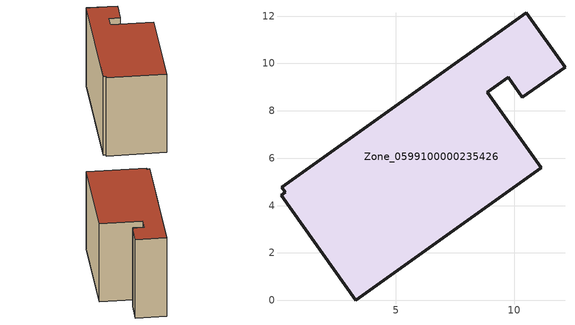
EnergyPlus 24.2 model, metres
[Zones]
Zone_0599100000235426
 floor ground (C_G): 10.34,8.58 9.75,9.42 8.85,8.78 11.13,5.59 3.31,0 0.14,4.44 0.32,4.56 0.17,4.76 10.5,12.14 12.14,9.85 z0
 wall outside (C_F): 9.75,9.42 10.34,8.58 12.14,9.85 10.5,12.14 0.17,4.76 0.32,4.56 0.14,4.44 3.31,0 11.13,5.59 8.85,8.78 9.75,9.42 z0:8.06
 roof outside (C_R): 0.17,4.76 0.32,4.56 0.14,4.44 3.31,0 11.13,5.59 8.85,8.78 9.75,9.42 10.34,8.58 12.14,9.85 10.5,12.14 z8.06
[BUILDING]
Pand.0599100000235426: North Axis=0; Terrain=City; Loads Convergence Tolerance Value=0.04; Temperature Convergence Tolerance Value=0.4; Solar Distribution=FullExterior; Maximum Number of Warmup Days=25; Minimum Number of Warmup Days=1
[Site:Location]
Rotterdam.The.Hague.AP_ZH_NLD Design_Conditions: Latitude=51.96; Longitude=4.45; Time Zone=1; Elevation=-4.5
[SITE:GROUNDTEMPERATURE:BUILDINGSURFACE]
18, 18, 18, 18, 18, 18, 18, 18, 18, 18, 18, 18
[MATERIAL] Thermal Absorptance=0.9; Solar Absorptance=0.7; Visible Absorptance=0.7
Name | Roughness | Thickness | Conductivity | Density | Specific Heat
G.TI.1975-1991 | MediumSmooth | 0.15 | 0.288461 | 540 | 1210
F.TI.1975-1991 | Rough | 0.3 | 0.230769 | 1920 | 840
R.TI.1975-1991 | MediumRough | 0.2 | 0.153846 | 1500 | 1000
[CONSTRUCTION]
C_G: G.TI.1975-1991
C_F: F.TI.1975-1991
C_R: R.TI.1975-1991
[ZONE]
Zone_0599100000235426: Type=1; Multiplier=1; Ceiling Height=Autocalculate; Volume=Autocalculate; Floor Area=autocalculate; Part of Total Floor Area=Yes
[ZONEINFILTRATION:DESIGNFLOWRATE]
Infil_Zone_0599100000235426: Zone or ZoneList or Space or SpaceList=Zone_0599100000235426; Schedule=AlwaysOn; Design Flow Rate Calculation Method=Flow/Area; Flow Rate per Floor Area=0.003; Constant Term Coefficient=1; Temperature Term Coefficient=0; Velocity Term Coefficient=0; Velocity Squared Term Coefficient=0
[HVACTEMPLATE:ZONE:IDEALLOADSAIRSYSTEM]
Zone_0599100000235426: Maximum Heating Supply Air Temperature=50; Minimum Cooling Supply Air Temperature=13; Maximum Heating Supply Air Humidity Ratio=0.0156; Minimum Cooling Supply Air Humidity Ratio=0.0077; Heating Limit=NoLimit; Cooling Limit=NoLimit; Dehumidification Control Type=ConstantSensibleHeatRatio; Cooling Sensible Heat Ratio=0.7; Dehumidification Setpoint=60; Humidification Control Type=None; Humidification Setpoint=30; Outdoor Air Method=None; Outdoor Air Flow Rate per Person=0.00944; Outdoor Air Flow Rate per Zone Floor Area=0; Outdoor Air Flow Rate per Zone=0; Demand Controlled Ventilation Type=None; Outdoor Air Economizer Type=NoEconomizer; Heat Recovery Type=None; Sensible Heat Recovery Effectiveness=0.7; Latent Heat Recovery Effectiveness=0.65
[ZONECONTROL:THERMOSTAT]
ThermostatControl_Zone_0599100000235426: Zone or ZoneList=Zone_0599100000235426; Control Type Schedule=DualSetpointControlType; Control 1=Thermostat_Zone_0599100000235426; Temperature Difference Between Cutout And Setpoint=0
[THERMOSTATSETPOINT:DUALSETPOINT]
Thermostat_Zone_0599100000235426: Heating Setpoint Temperature Schedule=HeatingSetpoint_Zone_0599100000235426; Cooling Setpoint Temperature Schedule=CoolingSetpoint_Zone_0599100000235426
[SCHEDULE:COMPACT]
HeatingSetpoint_Zone_0599100000235426: Through: 12/31, For: AllDays, Until: 24:00, 21
CoolingSetpoint_Zone_0599100000235426: Through: 12/31, For: AllDays, Until: 24:00, 24
DualSetpointControlType: Through: 12/31, For: AllDays, Until: 24:00, 4
AlwaysOn: Through: 12/31, For: AllDays, Until: 24:00, 1
